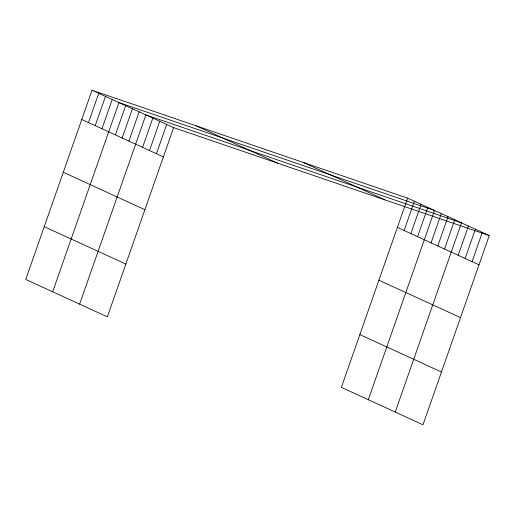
<?xml version="1.0" encoding="UTF-8"?>
<svg xmlns="http://www.w3.org/2000/svg" width="515" height="515" viewBox="0 0 515 515"><rect width="100%" height="100%" fill="white"/><g stroke="black" fill="none" stroke-linecap="round" stroke-linejoin="round"><path stroke-width="0.77" d="M92.018 90.222L25.75 279.452L107.371 316.854L173.639 127.623L92.018 90.222L407.629 198.146L489.25 235.548L422.982 424.778L341.361 387.377L407.629 198.146M88.496 122.583L98.751 93.305M95.23 125.666L105.485 96.389M101.964 128.756L112.219 99.479M52.685 291.793L118.952 102.562L434.563 210.487L368.296 399.724M115.431 134.924L125.686 105.646M122.164 138.014L132.419 108.736M128.898 141.097L139.153 111.819M79.619 304.14L145.887 114.903L461.498 222.834L395.23 412.064M142.571 147.361L152.826 118.083M149.511 150.541L159.759 121.263M156.444 153.721L166.699 124.443M404.114 230.508L414.363 201.23M410.848 233.598L421.096 204.32M417.581 236.681L427.83 207.403M431.049 242.855L441.297 213.577M437.782 245.938L448.031 216.661M444.516 249.022L454.764 219.744M458.183 255.292L468.438 226.008M465.122 258.466L475.377 229.188M472.062 261.646L482.31 232.368M173.639 127.623L489.25 235.548M303.477 162.528L385.098 199.936M196.17 125.834L277.791 163.236M397.38 227.424L478.995 264.826M81.763 119.499L163.384 156.901M378.892 280.212L460.513 317.613M63.281 172.28L144.902 209.689M359.85 334.596L441.464 371.997M44.232 226.664L125.853 264.073"/></g></svg>
